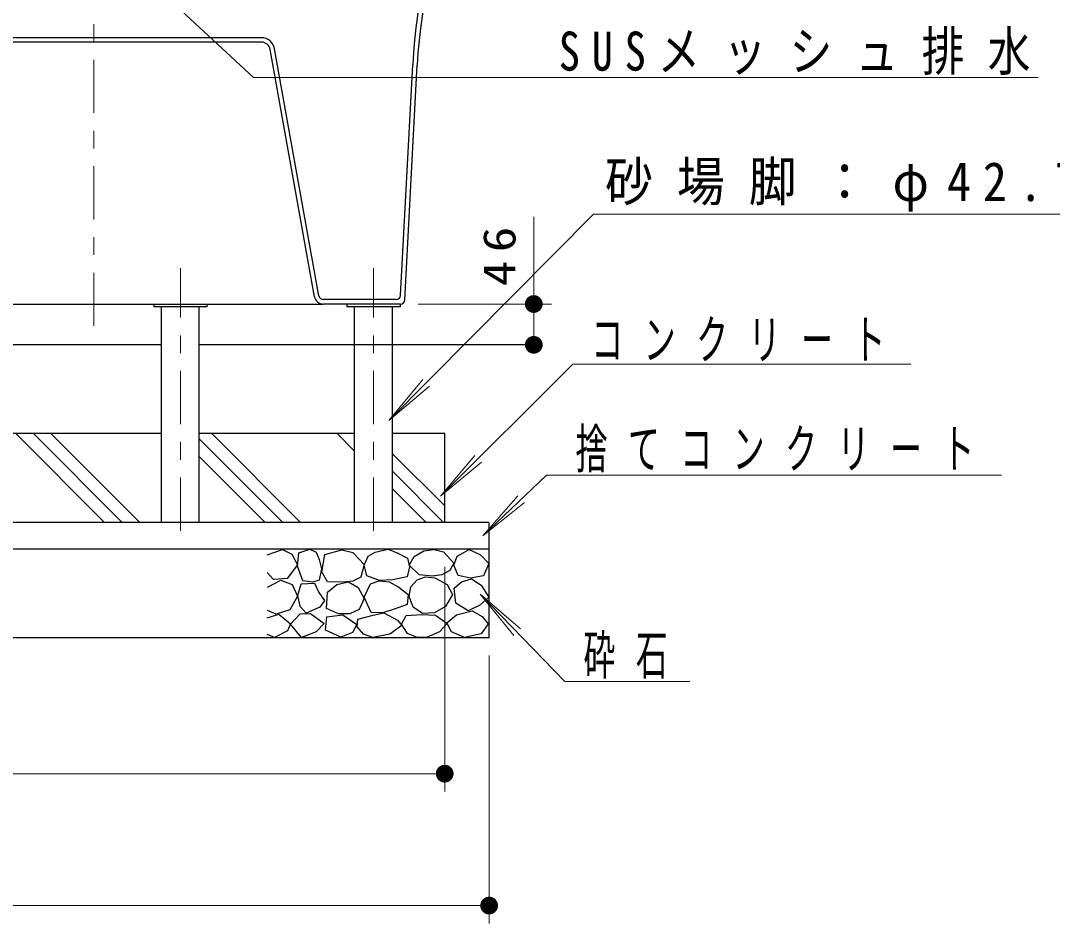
# Model space of a CAD drawing. Units: millimetres on the paper, scale 1:20. Extents: x -385 to 0, y 0 to 267.
# Drawn here: x -129.4 to -71.3, y 56.9 to 107.7 of the extents above; entities that cross this region are included whole.
import ezdxf

# ---------------------------------------------------------------- set-up
doc = ezdxf.new("R2010")
doc.units = ezdxf.units.MM
doc.linetypes.add('USER2', pattern=[6, 3, -1, 1, -1])
doc.layers.add('LY_1', color=7, linetype='Continuous', lineweight=13)
doc.styles.add('ＭＳ ゴシック', font='')
doc.styles.get('ＭＳ ゴシック').set_extended_font_data('MS Gothic')

# ---------------------------------------------------------------- blocks, each defined once
blk = doc.blocks.new('filled_dot')
at = {"color": 0, "linetype": 'Continuous', "lineweight": -2, "const_width": 1.25}
blk.add_lwpolyline([(-0.625, 0, 1), (0.625, 0, 1)], format="xyb", close=True, dxfattribs=at)

msp = doc.modelspace()

# ---------------------------------------------------------------- linework, layer by layer
at = {"layer": 'LY_1', "linetype": 'USER2'}
for p, q in [((-125.294, 90.5), (-125.294, 127.695)), ((-120.427, 78.971), (-120.427, 93.76)), ((-109.544, 78.971), (-109.544, 93.76))]:
    msp.add_line(p, q, dxfattribs=at)
at = {"layer": 'LY_1'}
for p, q in [((-116.314, 104.49), (-122.471, 110.222)), ((-116.314, 104.49), (-72.117, 104.49)), ((-97.16, 96.79), (-108.684, 85.179)), ((-100.522, 96.656), (-100.522, 89.437)), ((-97.16, 96.79), (-57.515, 96.79)), ((-107.032, 91.737), (-99.522, 91.737)), ((-98.323, 88.358), (-105.771, 80.91)), ((-98.323, 88.358), (-79.281, 88.358)), ((-108.684, 85.179), (-106.765, 87.484)), ((-108.684, 85.179), (-106.393, 87.116)), ((-129.692, 84.437), (-124.692, 79.437)), ((-128.702, 84.437), (-123.702, 79.437)), ((-127.712, 84.437), (-122.712, 79.437)), ((-118.661, 84.437), (-113.661, 79.437)), ((-111.59, 84.437), (-110.612, 83.459)), ((-119.36, 84.146), (-114.651, 79.437)), ((-119.36, 83.156), (-115.641, 79.437)), ((-108.477, 83.304), (-105.536, 80.363)), ((-105.771, 80.91), (-103.843, 83.208)), ((-105.771, 80.91), (-103.473, 82.838)), ((-108.477, 82.314), (-105.6, 79.437)), ((-99.813, 82.102), (-103.388, 78.676)), ((-99.813, 82.102), (-74.174, 82.102)), ((-108.477, 81.324), (-106.59, 79.437)), ((-103.388, 78.676), (-101.411, 80.932)), ((-103.388, 78.676), (-101.049, 80.555)), ((-105.536, 76.937), (-105.536, 64.285)), ((-103.537, 75.399), (-101.644, 73.071)), ((-103.537, 75.399), (-101.268, 73.435)), ((-98.77, 70.483), (-103.537, 75.399)), ((-103.036, 71.937), (-103.036, 56.854)), ((-98.77, 70.483), (-91.727, 70.483)), ((-105.536, 65.285), (-170.536, 65.285)), ((-103.036, 57.854), (-173.036, 57.854))]:
    msp.add_line(p, q, dxfattribs=at)
at = {"layer": 'LY_1', "lineweight": 25}
for p, q in [((-115.859, 106.737), (-134.73, 106.737)), ((-115.859, 106.487), (-134.73, 106.487)), ((-112.867, 92.15), (-115.366, 106.074)), ((-112.621, 92.194), (-115.12, 106.117)), ((-108.019, 92.224), (-107.339, 105.204)), ((-107.782, 91.974), (-107.089, 105.191)), ((-108.269, 91.987), (-112.375, 91.987)), ((-138.214, 91.737), (-112.375, 91.737)), ((-121.927, 91.737), (-121.927, 91.577)), ((-118.927, 91.577), (-121.927, 91.577)), ((-121.495, 79.437), (-121.495, 91.577)), ((-119.36, 79.437), (-119.36, 91.577)), ((-118.927, 91.737), (-118.927, 91.577)), ((-108.032, 91.737), (-112.375, 91.737)), ((-111.044, 91.737), (-111.044, 91.577)), ((-108.044, 91.577), (-111.044, 91.577)), ((-110.612, 79.437), (-110.612, 91.577)), ((-108.477, 79.437), (-108.477, 91.577)), ((-108.044, 91.737), (-108.044, 91.577)), ((-121.495, 89.437), (-136.969, 89.437)), ((-100.111, 89.437), (-119.36, 89.437)), ((-121.495, 84.437), (-136.969, 84.437)), ((-110.612, 84.437), (-119.36, 84.437)), ((-105.536, 84.437), (-108.477, 84.437)), ((-105.536, 79.437), (-105.536, 84.437)), ((-103.036, 79.437), (-173.036, 79.437)), ((-103.036, 72.937), (-103.036, 79.437)), ((-103.036, 77.937), (-173.036, 77.937)), ((-103.036, 72.937), (-173.036, 72.937))]:
    msp.add_line(p, q, dxfattribs=at)
for points in [[(-115.536, 77.602), (-114.681, 77.919), (-114.142, 77.65), (-113.825, 77.048), (-114.412, 76.287), (-115.188, 76.224), (-115.536, 76.62)], [(-115.521, 75.796), (-114.76, 76.192), (-114.126, 75.939), (-113.825, 75.289), (-114.269, 74.513), (-115.029, 74.275), (-115.521, 74.481)], [(-115.536, 74.069), (-114.871, 74.275), (-114.221, 73.721), (-114.396, 73.325), (-115.125, 72.96), (-115.536, 73.119)]]:
    msp.add_lwpolyline(points, dxfattribs=at)
for points in [[(-112.613, 77.347), (-112.478, 76.823), (-112.604, 76.191), (-112.974, 76.065), (-113.525, 76.155), (-113.832, 76.968), (-113.75, 77.726), (-113.137, 77.933), (-112.785, 77.753)], [(-111.341, 77.896), (-110.71, 77.735), (-110.08, 77.067), (-110.265, 76.35), (-110.706, 76.134), (-111.267, 76.066), (-112.132, 76.091), (-112.466, 76.659), (-112.28, 77.624)], [(-108.721, 77.922), (-108.184, 77.698), (-107.638, 77.43), (-107.522, 76.929), (-107.656, 76.365), (-108.479, 76.204), (-109.204, 76.159), (-109.929, 76.419), (-110.081, 77.027), (-109.849, 77.537), (-109.446, 77.761)], [(-106.13, 77.912), (-105.603, 77.777), (-105.022, 77.142), (-105.252, 76.723), (-105.709, 76.485), (-106.225, 76.412), (-106.968, 76.479), (-107.536, 77.02), (-107.252, 77.52), (-106.718, 77.83)], [(-104.159, 77.907), (-103.525, 77.606), (-103.05, 77.131), (-103.351, 76.434), (-104.08, 76.291), (-104.777, 76.45), (-105.03, 77.036), (-104.84, 77.543)], [(-108.671, 76.091), (-108.117, 75.794), (-107.59, 75.375), (-107.644, 74.821), (-108.387, 74.551), (-109.022, 74.335), (-109.671, 74.362), (-110.076, 75.227), (-109.725, 75.983), (-109.221, 76.148)], [(-105.495, 74.695), (-106.116, 74.35), (-106.792, 74.303), (-107.306, 74.665), (-107.549, 75.263), (-107.437, 75.8), (-107.09, 76.209), (-106.624, 76.374), (-106.09, 76.317), (-105.4, 75.948), (-105.103, 75.371)], [(-104.032, 76.26), (-103.493, 75.911), (-103.05, 75.23), (-103.557, 74.771), (-104.222, 74.454), (-104.919, 74.897), (-104.998, 75.737), (-104.591, 76.099)], [(-112.866, 76.014), (-112.631, 75.495), (-112.31, 75.038), (-112.569, 74.667), (-113.348, 74.333), (-113.675, 74.694), (-113.806, 75.322), (-113.62, 75.977)], [(-110.955, 76.084), (-110.411, 75.775), (-110.077, 75.157), (-110.349, 74.539), (-110.874, 74.29), (-111.511, 74.291), (-112.203, 74.588), (-112.141, 75.515), (-111.618, 75.937)], [(-103.991, 74.463), (-103.422, 74.144), (-103.085, 73.721), (-103.488, 73.155), (-104.431, 72.952), (-105.147, 73.271), (-105.42, 73.776), (-104.881, 74.232)], [(-113.101, 74.304), (-112.335, 73.735), (-112.78, 73.265), (-113.595, 72.956), (-114.226, 73.71), (-113.682, 74.279)], [(-111.284, 74.239), (-110.48, 73.683), (-110.738, 73.239), (-111.383, 72.966), (-112.26, 73.374), (-112.174, 74.116)], [(-108.962, 74.348), (-108.191, 73.929), (-107.948, 73.631), (-108.637, 73.145), (-109.583, 72.956), (-110.113, 73.139), (-110.462, 73.564), (-110.435, 73.983), (-109.57, 74.212)], [(-106.846, 74.256), (-106.062, 74.215), (-105.4, 73.742), (-105.833, 73.283), (-106.522, 72.972), (-107.087, 72.964), (-107.63, 73.188), (-107.968, 73.715), (-107.711, 74.202)]]:
    msp.add_lwpolyline(points, close=True, dxfattribs=at)
for centre, radius, start, end in [((-77.13, 103.621), 30.25, 134.86909, 177), ((-77.13, 103.621), 30, 135, 177), ((-115.859, 105.987), 0.75, 10, 90), ((-115.859, 105.987), 0.5, 10, 90), ((-112.375, 92.237), 0.5, 190, 270), ((-112.375, 92.237), 0.25, 190, 270), ((-108.269, 92.237), 0.25, 270, 357), ((-108.032, 91.987), 0.25, 270, 357)]:
    msp.add_arc(centre, radius, start, end, dxfattribs=at)

# ---------------------------------------------------------------- block references
at = {"layer": 'LY_1', "xscale": 0.4, "yscale": 0.4}
for p, rotation in [((-100.522, 91.737), 270), ((-100.522, 89.437), 90), ((-105.536, 65.285), 180), ((-103.036, 57.854), 180)]:
    msp.add_blockref('filled_dot', p, dxfattribs=dict(at, rotation=rotation))

# ---------------------------------------------------------------- texts
at = {"layer": 'LY_1', "char_height": 2.199, "attachment_point": 7, "style": 'ＭＳ ゴシック'}
for s, insert in [('\\T1.55;\\W0.8;SUSメッシュ排水', (-99.117, 104.64)), ('\\T1.5;\\W0.9;砂場脚：φ42.7×3.5', (-96.515, 96.94)), ('\\T1.64;\\W0.6;コンクリート', (-97.281, 88.508)), ('\\T1.64;\\W0.6;捨てコンクリート', (-98.174, 82.252)), ('\\T1.64;\\W0.6;砕石', (-97.727, 70.633))]:
    msp.add_mtext(s, dxfattribs=dict(at, insert=insert))
at = {"layer": 'LY_1', "insert": (-101.522, 94.656), "char_height": 1.833, "attachment_point": 8, "rotation": 90, "style": 'ＭＳ ゴシック'}
msp.add_mtext('\\T1.34;\\W1.15;46', dxfattribs=at)

doc.saveas('drawing.dxf')
